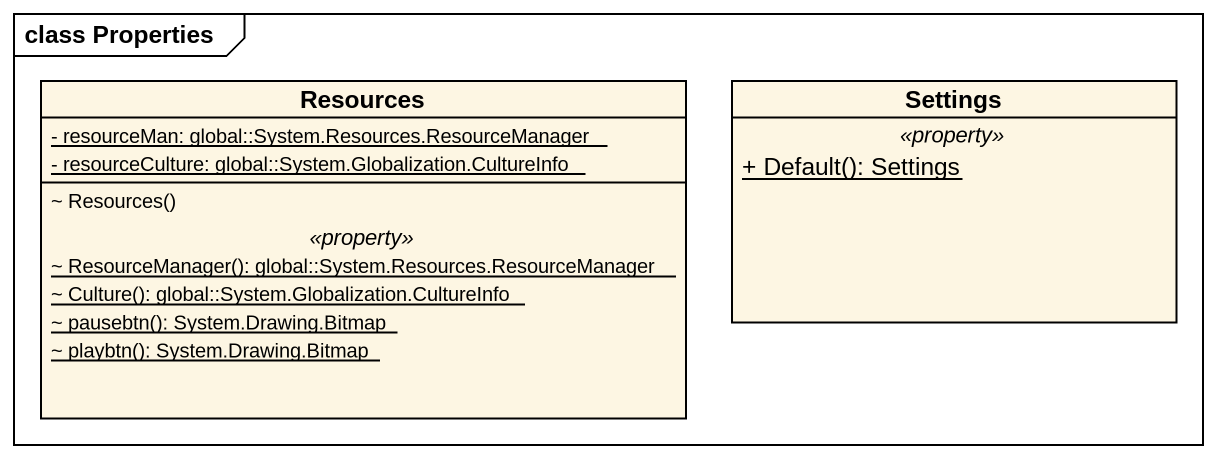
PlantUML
@startuml
mainframe class Properties
hide circle
hide empty members
skinparam classAttributeIconSize 0
class Resources {
  {static} - resourceMan: global::System.Resources.ResourceManager
  {static} - resourceCulture: global::System.Globalization.CultureInfo
  --
  ~ Resources()
  .. <<property>> ..
  {static} ~ ResourceManager(): global::System.Resources.ResourceManager
  {static} ~ Culture(): global::System.Globalization.CultureInfo
  {static} ~ pausebtn(): System.Drawing.Bitmap
  {static} ~ playbtn(): System.Drawing.Bitmap
}
class Settings {
  .. <<property>> ..
  {static} + Default(): Settings
}
@enduml
